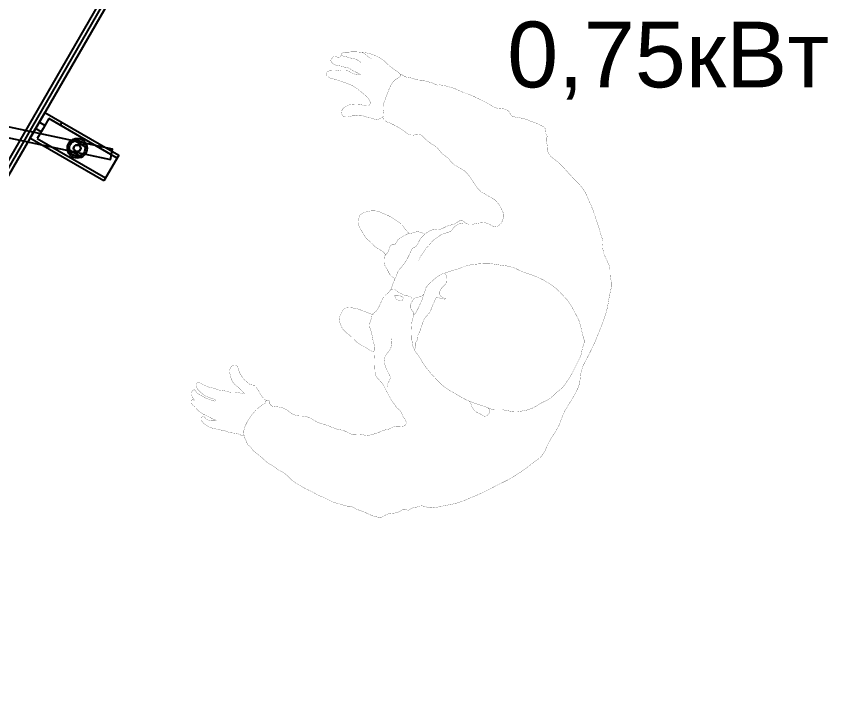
# Model space of a CAD drawing. Header units: millimetres. Extents: x -383313 to -161684, y -117025 to 99224.
# Drawn here: x -350454 to -349220, y -9267 to -8213 of the extents above; entities that cross this region are included whole.
import ezdxf

# ---------------------------------------------------------------- set-up
doc = ezdxf.new("R2010")
doc.units = ezdxf.units.MM
doc.header["$MEASUREMENT"] = 0
doc.linetypes.add('DASHED', pattern=[0.75, 0.5, -0.25])
doc.layers.get('Defpoints').update_dxf_attribs({"color": 31})
for name, color, linetype in [('001__КОНСТРУКТИВ__размеры внутр.', 7, 'Continuous'), ('PH-2649', 7, 'Continuous'), ('PV-17B0', 7, 'Continuous'), ('PV-2649', 7, 'Continuous')]:
    doc.layers.add(name, color=color, linetype=linetype)
doc.styles.add('PSTUDIO', font='arial.ttf')
doc.dimstyles.new('ISO-25', dxfattribs={"dimtxt": 2.5, "dimasz": 2.5, "dimexe": 1.25, "dimexo": 0.625, "dimtad": 1, "dimtxsty": 'Standard', "dimcen": 2.5, "dimadec": 0, "dimazin": 0, "dimtfac": 1, "dimtmove": 0, "dimatfit": 3, "dimfxl": 1, "dimarcsym": 0})
doc.dimstyles.new('PS_TICK', dxfattribs={"dimscale": 100, "dimtxt": 2.5, "dimasz": 1, "dimexe": 2, "dimexo": 2, "dimgap": 1, "dimtad": 1, "dimdec": 0, "dimzin": 0, "dimdsep": 46, "dimtxsty": 'PSTUDIO', "dimblk": 'ARCHTICK', "dimcen": 2, "dimdle": 1.5, "dimse1": 1, "dimse2": 1, "dimadec": 0, "dimazin": 0, "dimtfac": 1, "dimtdec": 0, "dimtix": 1, "dimtmove": 1, "dimatfit": 3, "dimldrblk": 'ARCHTICK', "dimfxl": 1, "dimtolj": 1, "dimtzin": 0, "dimarcsym": 0})

# ---------------------------------------------------------------- blocks, each defined once
blk = doc.blocks.new('_ArchTick')
at = {"color": 0, "linetype": 'ByBlock', "const_width": 0.15}
blk.add_lwpolyline([(-0.5, -0.5), (0.5, 0.5)], dxfattribs=at)
blk = doc.blocks.new('*D276')
at = {"layer": '001__КОНСТРУКТИВ__размеры внутр.', "color": 0, "lineweight": -2, "ltscale": 100, "transparency": 16777216}
blk.add_line((-349966.1, -1951.2), (-357994.8, -15739.4), dxfattribs=at)
at = {"layer": 'Defpoints', "color": 0, "ltscale": 100, "transparency": 16777216}
for p in [(-349288.4, -2519.4), (-357919.3, -15609.8), (-357166.1, -16048.4)]:
    blk.add_point(p, dxfattribs=at)
at = {"layer": '001__КОНСТРУКТИВ__размеры внутр.', "color": 0, "lineweight": -2, "ltscale": 100, "transparency": 16777216, "xscale": 100, "yscale": 100, "zscale": 100}
for p, rotation in [((-350041.6, -2080.8), 59.78831573303923), ((-357919.3, -15609.8), 239.7883157330392)]:
    blk.add_blockref('_ArchTick', p, dxfattribs=dict(at, rotation=rotation))
at = {"layer": '001__КОНСТРУКТИВ__размеры внутр.', "color": 0, "ltscale": 100, "transparency": 16777216, "insert": (-354177.2, -8730.8), "char_height": 250, "attachment_point": 5, "rotation": 59.7883, "style": 'PSTUDIO'}
blk.add_mtext('\\A1;15655', dxfattribs=at)
blk = doc.blocks.new('A$Ca3c79b65')
at = {"linetype": 'Continuous', "const_width": 0.3}
for points in [[(24.8, 12.9), (19.5, 11.2)], [(30.2, 14.5), (24.8, 12.9)], [(35.1, 15.3), (30.2, 14.5)], [(40.1, 15.5), (35.1, 15.3)], [(49.5, 15), (40.1, 15.5)], [(58.8, 13.8), (49.5, 15)], [(64.9, 12.8), (58.8, 13.8)], [(70.9, 11.9), (64.9, 12.8)], [(-121.8, 2.3), (-128.4, -0.3)], [(-114.6, 3.6), (-121.8, 2.3)], [(-108.7, 4.7), (-114.6, 3.6)], [(-102.8, 6), (-108.7, 4.7)], [(-97.4, 7.4), (-102.8, 6)], [(-91.9, 8.7), (-97.4, 7.4)], [(-84.8, 9.8), (-91.9, 8.7)], [(-77.7, 10.5), (-84.8, 9.8)], [(-65.4, 11.3), (-77.7, 10.5)], [(-53.1, 11.7), (-65.4, 11.3)], [(-33.7, 11.9), (-53.1, 11.7)], [(-14.1, 11), (-33.7, 11.9)], [(-15, -1.1), (-11, -0.1)], [(2.9, 9.6), (-14.1, 11)], [(-11, -0.1), (-5.6, 0.3)], [(-5.6, 0.3), (0, 0)], [(0, 0), (12, -0.8)], [(11.3, 9.7), (2.9, 9.6)], [(19.5, 11.2), (11.3, 9.7)], [(79.1, 10.8), (70.9, 11.9)], [(87.3, 10.4), (79.1, 10.8)], [(94.8, 10.9), (87.3, 10.4)], [(102.3, 11.2), (94.8, 10.9)], [(111.7, 10.3), (102.3, 11.2)], [(121, 8.7), (111.7, 10.3)], [(130.5, 7.3), (121, 8.7)], [(140.1, 6.7), (130.5, 7.3)], [(148.1, 6.6), (140.1, 6.7)], [(155.8, 5.3), (148.1, 6.6)], [(161.8, 2.6), (155.8, 5.3)], [(167.5, -0.9), (161.8, 2.6)], [(-145.1, -9.9), (-150.4, -13.5)], [(-140.1, -7.8), (-145.1, -9.9)], [(-135.3, -5.5), (-140.1, -7.8)], [(-131.8, -2.9), (-135.3, -5.5)], [(-128.4, -0.3), (-131.8, -2.9)], [(-43.1, -13.5), (-38.9, -10.3)], [(-38.9, -10.3), (-34.7, -6.9)], [(-34.7, -6.9), (-31.5, -4.5)], [(-31.5, -4.5), (-28, -2.8)], [(-28, -2.8), (-23.6, -2.2)], [(-23.6, -2.2), (-19, -2)], [(-19, -2), (-15, -1.1)], [(12, -0.8), (22, -1.4)], [(22, -1.4), (30.2, -2.5)], [(30.2, -2.5), (36.4, -3.7)], [(36.4, -3.7), (42.9, -5)], [(42.9, -5), (49.2, -6.9)], [(49.2, -6.9), (54, -9.4)], [(54, -9.4), (58.7, -12)], [(58.7, -12), (65.1, -14.7)], [(175.2, -5.3), (167.5, -0.9)], [(183, -9.6), (175.2, -5.3)], [(190.4, -14.2), (183, -9.6)], [(-158.5, -22.2), (-162.1, -26.1)], [(-155, -18.2), (-158.5, -22.2)], [(-150.4, -13.5), (-155, -18.2)], [(-58.5, -26.5), (-54.9, -22.5)], [(-54.9, -22.5), (-49.2, -17.8)], [(-49.2, -17.8), (-43.1, -13.5)], [(65.1, -14.7), (71.3, -17.8)], [(71.3, -17.8), (76.3, -21.7)], [(76.3, -21.7), (81.1, -26)], [(197.7, -19.1), (190.4, -14.2)], [(204.1, -23.7), (197.7, -19.1)], [(210.3, -28.4), (204.1, -23.7)], [(-176.4, -35.2), (-181.1, -37.3)], [(-171.6, -33.2), (-176.4, -35.2)], [(-166.6, -30.1), (-171.6, -33.2)], [(-162.1, -26.1), (-166.6, -30.1)], [(-70.7, -41.5), (-66.4, -36.1)], [(-66.4, -36.1), (-61.9, -30.7)], [(-61.9, -30.7), (-58.5, -26.5)], [(81.1, -26), (88.6, -31.5)], [(88.6, -31.5), (95.8, -37.2)], [(216.6, -33.8), (210.3, -28.4)], [(222.8, -39.3), (216.6, -33.8)], [(-193.3, -47.1), (-198.5, -51.3)], [(-188, -42.8), (-193.3, -47.1)], [(-184.7, -39.8), (-188, -42.8)], [(-181.1, -37.3), (-184.7, -39.8)], [(-77.4, -51.9), (-74.3, -46.6)], [(-74.3, -46.6), (-70.7, -41.5)], [(95.8, -37.2), (100.9, -43)], [(100.9, -43), (105.2, -49.6)], [(233, -47.6), (222.8, -39.3)], [(243, -56.1), (233, -47.6)], [(-208.2, -60), (-213.8, -64.9)], [(-203.4, -55.6), (-208.2, -60)], [(-198.5, -51.3), (-203.4, -55.6)], [(-84.1, -66.8), (-81.3, -60.5)], [(-81.3, -60.5), (-79.4, -56.2)], [(-79.4, -56.2), (-77.4, -51.9)], [(105.2, -49.6), (108.8, -55.7)], [(108.8, -55.7), (111.4, -62.2)], [(250.1, -62.7), (243, -56.1)], [(-219.4, -70), (-224, -74.7)], [(-213.8, -64.9), (-219.4, -70)], [(-88.6, -80.8), (-86.6, -73.1)], [(-86.6, -73.1), (-84.1, -66.8)], [(111.4, -62.2), (113.1, -69.9)], [(113.1, -69.9), (114.8, -77.7)], [(257.1, -69.5), (250.1, -62.7)], [(265.7, -77.9), (257.1, -69.5)], [(-233.5, -84.7), (-238.3, -90)], [(-228.5, -79.6), (-233.5, -84.7)], [(-224, -74.7), (-228.5, -79.6)], [(-90, -88.6), (-88.6, -80.8)], [(114.8, -77.7), (117.8, -84.5)], [(117.8, -84.5), (120.4, -91.3)], [(273.6, -86.8), (265.7, -77.9)], [(-242.1, -95.4), (-245.4, -101.3)], [(-238.3, -90), (-242.1, -95.4)], [(-91.7, -107.8), (-91.3, -98.2)], [(-91.3, -98.2), (-90, -88.6)], [(120.4, -91.3), (120.8, -99.1)], [(120.8, -99.1), (121.9, -96.3)], [(121.9, -96.3), (123.8, -94.2)], [(123.8, -94.2), (127, -93.7)], [(127, -93.7), (130.6, -94.8)], [(130.6, -94.8), (132.6, -95.8)], [(132.6, -95.8), (134.1, -97.2)], [(134.1, -97.2), (134.6, -98.9)], [(279.8, -95.7), (273.6, -86.8)], [(285.8, -104.7), (279.8, -95.7)], [(-249.2, -110.4), (-252.4, -117.8)], [(-247.4, -105.8), (-249.2, -110.4)], [(-245.4, -101.3), (-247.4, -105.8)], [(-91.5, -114.9), (-91.7, -107.8)], [(120.8, -99.1), (121.1, -107)], [(121.1, -107), (122, -119)], [(134.6, -101), (133.9, -105.5)], [(133.9, -105.5), (133.9, -108.8)], [(133.9, -108.8), (133.8, -111.8)], [(134.6, -98.9), (134.6, -101)], [(291.7, -112.8), (285.8, -104.7)], [(-252.4, -117.8), (-255.7, -125.1)], [(-90.9, -122), (-91.5, -114.9)], [(-90.4, -127.6), (-90.9, -122)], [(122, -119), (122.7, -130.8)], [(128.2, -122.9), (125.7, -124.6)], [(129.8, -120.8), (128.2, -122.9)], [(131.2, -118.4), (129.8, -120.8)], [(132.8, -115.1), (131.2, -118.4)], [(133.8, -111.8), (132.8, -115.1)], [(294, -117), (291.7, -112.8)], [(295.6, -121.7), (294, -117)], [(296.6, -129.4), (295.6, -121.7)], [(-259.1, -132.2), (-261.5, -137.6)], [(-257.4, -128.6), (-259.1, -132.2)], [(-255.7, -125.1), (-257.4, -128.6)], [(-90.7, -139.9), (-90.3, -133.1)], [(-90.3, -133.1), (-90.4, -127.6)], [(122.7, -130.8), (121.9, -140.6)], [(123.2, -127.6), (122.9, -128.7)], [(125.7, -124.6), (123.2, -127.6)], [(297.3, -133), (296.6, -129.4)], [(298.9, -136.1), (297.3, -133)], [(-265.1, -147.2), (-266.2, -151.4)], [(-263.7, -143.1), (-265.1, -147.2)], [(-261.5, -137.6), (-263.7, -143.1)], [(-90.9, -146.7), (-90.7, -139.9)], [(-89.2, -156.6), (-90.9, -146.7)], [(121.9, -140.6), (120.5, -150.5)], [(300.9, -138.1), (298.9, -136.1)], [(302.9, -140.1), (300.9, -138.1)], [(304.5, -142.9), (302.9, -140.1)], [(306.4, -145.6), (304.5, -142.9)], [(309.2, -147.4), (306.4, -145.6)], [(311.5, -149.4), (309.2, -147.4)], [(-268.5, -159.7), (-270, -163)], [(-267.3, -155.6), (-268.5, -159.7)], [(-266.2, -151.4), (-267.3, -155.6)], [(-86.4, -166.5), (-89.2, -156.6)], [(120.5, -150.5), (119.4, -160.9)], [(312, -152.4), (311.5, -149.4)], [(312.2, -155.6), (312, -152.4)], [(313.2, -157.2), (312.2, -155.6)], [(314.8, -158.4), (313.2, -157.2)], [(318.5, -160.7), (314.8, -158.4)], [(-282.5, -172.1), (-286, -174.4)], [(-278.9, -170.1), (-282.5, -172.1)], [(-275.3, -168.3), (-278.9, -170.1)], [(-272.1, -165.8), (-275.3, -168.3)], [(-270, -163), (-272.1, -165.8)], [(-84.4, -174.9), (-86.4, -166.5)], [(117.6, -171.2), (115.5, -178.1)], [(119.4, -160.9), (117.6, -171.2)], [(322.3, -164.7), (318.5, -160.7)], [(325, -169.5), (322.3, -164.7)], [(327.2, -173.5), (325, -169.5)], [(-304.7, -185), (-305.7, -187.3)], [(-302.9, -183.3), (-304.7, -185)], [(-300.3, -182.3), (-302.9, -183.3)], [(-297.9, -181), (-300.3, -182.3)], [(-296.2, -178.8), (-297.9, -181)], [(-294.5, -177), (-296.2, -178.8)], [(-292.6, -176.9), (-294.5, -177)], [(-290.5, -177.1), (-292.6, -176.9)], [(-288.1, -176.1), (-290.5, -177.1)], [(-286, -174.4), (-288.1, -176.1)], [(-82.1, -183.1), (-84.4, -174.9)], [(-78.8, -190.6), (-82.1, -183.1)], [(112.8, -184.9), (109, -193.6)], [(115.5, -178.1), (112.8, -184.9)], [(329.9, -177), (327.2, -173.5)], [(333.6, -179.8), (329.9, -177)], [(337, -182.8), (333.6, -179.8)], [(338.8, -186.2), (337, -182.8)], [(-306.5, -195.5), (-306.6, -198.4)], [(-305.7, -187.3), (-306.4, -191.4)], [(-306.4, -191.4), (-306.5, -195.5)], [(-167, -199.3), (-161.9, -193.8)], [(-161.9, -193.8), (-159, -191.7)], [(-159, -191.7), (-155.4, -190.3)], [(-155.4, -190.3), (-149.9, -189.6)], [(-149.9, -189.6), (-144.5, -190.3)], [(-144.5, -190.3), (-140, -192.5)], [(-140, -192.5), (-138.3, -194.1)], [(-138.3, -194.1), (-137.1, -196.1)], [(-137.1, -196.1), (-136.6, -198.8)], [(-75, -197.9), (-78.8, -190.6)], [(109, -193.6), (105, -202.1)], [(339.7, -190.1), (338.8, -186.2)], [(340.5, -195.8), (339.7, -190.1)], [(340.6, -201.4), (340.5, -195.8)], [(-306.6, -198.4), (-306.7, -201.3)], [(-306.7, -201.3), (-306.4, -205.1)], [(-306.4, -205.1), (-306.1, -209)], [(-306.1, -209), (-306, -213.9)], [(-174.1, -211.1), (-171.1, -205)], [(-171.1, -205), (-167, -199.3)], [(-136.7, -201.7), (-137.3, -207.8)], [(-137.3, -207.8), (-137, -211.2)], [(-136.6, -198.8), (-136.7, -201.7)], [(-71.1, -205), (-75, -197.9)], [(-66.7, -211.7), (-71.1, -205)], [(101.5, -208.7), (97.5, -215)], [(105, -202.1), (101.5, -208.7)], [(184.7, -210.3), (186.5, -207.4)], [(186.5, -207.4), (187.6, -206.3)], [(187.6, -206.3), (188.7, -205.3)], [(188.7, -205.3), (190, -204.3)], [(190, -204.3), (191.4, -203.8)], [(191.4, -203.8), (194.1, -204.2)], [(194.1, -204.2), (196.3, -205.9)], [(196.3, -205.9), (198.3, -209.3)], [(198.3, -209.3), (199.4, -213)], [(340.3, -207.1), (340.6, -201.4)], [(340.2, -212.7), (340.3, -207.1)], [(-306, -213.9), (-305.7, -218.8)], [(-305.7, -218.8), (-305, -223.2)], [(-176.1, -223.5), (-175.5, -217.2)], [(-175.5, -217.2), (-174.1, -211.1)], [(-137, -211.2), (-136.2, -214.5)], [(-136.2, -214.5), (-133, -220.7)], [(-133, -220.7), (-126.8, -230.1)], [(-61.6, -217.5), (-66.7, -211.7)], [(-56.2, -223.1), (-61.6, -217.5)], [(97.5, -215), (92.3, -222.4)], [(175.8, -223.2), (176.7, -220.6)], [(176.7, -220.6), (177.9, -218.3)], [(177.9, -218.3), (180.3, -215.8)], [(180.3, -215.8), (182.9, -213.3)], [(182.9, -213.3), (184.7, -210.3)], [(199.4, -213), (201.1, -216.6)], [(201.1, -216.6), (203.4, -219.7)], [(203.4, -219.7), (206.5, -222.3)], [(206.5, -222.3), (209.5, -225)], [(340.7, -218.3), (340.2, -212.7)], [(340.7, -224), (340.7, -218.3)], [(-305, -223.2), (-304.1, -227.5)], [(-304.1, -227.5), (-303.4, -230.4)], [(-303.4, -230.4), (-302.7, -233.4)], [(-302.7, -233.4), (-302.1, -236.6)], [(-177.7, -236.2), (-176.1, -223.5)], [(-126.8, -230.1), (-124.8, -235)], [(-49.6, -231), (-56.2, -223.1)], [(-42.9, -238.9), (-49.6, -231)], [(-39.8, -235.7), (-36.1, -233.1)], [(-36.1, -233.1), (-33.8, -232)], [(-33.8, -232), (-31.4, -231.3)], [(-31.4, -231.3), (-26.6, -231.9)], [(-26.6, -231.9), (-21.8, -233.8)], [(-21.8, -233.8), (-18.5, -235.1)], [(-12.6, -235.3), (-10.3, -234.4)], [(-10.3, -234.4), (-8.5, -232.9)], [(-8.5, -232.9), (-7.2, -230.5)], [(-7.2, -230.5), (-6.8, -224.8)], [(-7, -222.4), (-5.6, -224.3)], [(-6.8, -224.8), (-7, -222.4)], [(-5.6, -224.3), (-4.3, -230.8)], [(-4.3, -230.8), (-4.4, -234.3)], [(-4.4, -234.3), (-3.7, -236.6)], [(85.3, -233.5), (83.1, -236.8)], [(87.3, -229.9), (85.3, -233.5)], [(92.3, -222.4), (87.3, -229.9)], [(167.9, -237.5), (169.8, -234.5)], [(169.8, -234.5), (170.5, -233.3)], [(170.5, -233.3), (171.2, -232.1)], [(171.2, -232.1), (172.5, -230.3)], [(172.5, -230.3), (173.7, -228.5)], [(173.7, -228.5), (174.9, -225.9)], [(174.9, -225.9), (175.8, -223.2)], [(209.5, -225), (212, -228.5)], [(212, -228.5), (214.6, -232)], [(214.6, -232), (217.7, -234.9)], [(340.1, -228.5), (340.7, -224)], [(340.3, -232.9), (340.1, -228.5)], [(341.1, -234.9), (340.3, -232.9)], [(-306.2, -244.7), (-307.6, -248.3)], [(-304.1, -242.2), (-306.2, -244.7)], [(-302.4, -239.6), (-304.1, -242.2)], [(-302.1, -236.6), (-302.4, -239.6)], [(-184.6, -250.4), (-180.5, -243.5)], [(-180.5, -243.5), (-177.7, -236.2)], [(-125.8, -243.6), (-126.2, -246.6)], [(-126.2, -246.6), (-125, -249)], [(-124.8, -240.2), (-125.8, -243.6)], [(-124.8, -235), (-124.8, -240.2)], [(-123.1, -243.5), (-121.8, -245.9)], [(-121.8, -245.9), (-120.1, -248.1)], [(-42.9, -238.9), (-39.8, -235.7)], [(-38.5, -243.3), (-42.9, -238.9)], [(-33.7, -247.1), (-38.5, -243.3)], [(-18.5, -235.1), (-15.1, -235.6)], [(-15.1, -235.6), (-12.6, -235.3)], [(-3.7, -236.6), (-1.3, -237.2)], [(-1.3, -237.2), (2, -237.1)], [(2, -237.1), (5.6, -237)], [(5.6, -237), (8.9, -237.1)], [(8.9, -237.1), (14.9, -236.8)], [(14.9, -236.8), (20.9, -237)], [(20.9, -237), (22.9, -237.4)], [(22.9, -237.4), (24.9, -237.9)], [(24.9, -237.9), (30.5, -240)], [(30.5, -240), (36.1, -241.2)], [(36.1, -241.2), (40.1, -240.8)], [(40.1, -240.8), (44.2, -240.2)], [(44.2, -240.2), (46.8, -240.1)], [(46.8, -240.1), (49.4, -240.1)], [(49.4, -240.1), (52, -239.6)], [(52, -239.6), (54.6, -239.4)], [(54.6, -239.4), (58, -239.8)], [(58, -239.8), (61.4, -240)], [(61.4, -240), (64.6, -239)], [(64.6, -239), (67.9, -238.2)], [(70.8, -245.7), (65, -248.4)], [(67.9, -238.2), (70.2, -238.5)], [(70.2, -238.5), (72.5, -238.6)], [(77.5, -241.9), (70.8, -245.7)], [(72.5, -238.6), (74.9, -237.5)], [(74.9, -237.5), (77.3, -236.2)], [(77.3, -236.2), (80.2, -236)], [(83.1, -236.8), (77.5, -241.9)], [(80.2, -236), (83.1, -236.8)], [(160.2, -247.5), (161.4, -246.1)], [(161.4, -246.1), (162.6, -244.8)], [(162.6, -244.8), (164.3, -242.6)], [(164.3, -242.6), (165.9, -240.4)], [(165.9, -240.4), (167.9, -237.5)], [(217.7, -234.9), (220.9, -237.7)], [(220.9, -237.7), (223.7, -241)], [(223.7, -241), (226.3, -244.4)], [(226.3, -244.4), (228.5, -247)], [(228.5, -247), (230.4, -249.6)], [(342, -237), (341.1, -234.9)], [(343, -242.1), (342, -237)], [(343.3, -247.5), (343, -242.1)], [(-307.6, -248.3), (-307.8, -252.2)], [(-307.8, -252.2), (-306.1, -258.4)], [(-306.1, -258.4), (-304.2, -264.4)], [(-192.1, -261.4), (-188.4, -255.8)], [(-188.4, -255.8), (-184.6, -250.4)], [(-125, -249), (-122.6, -251)], [(-122.6, -251), (-116.9, -254.9)], [(-120.1, -248.1), (-118.3, -249.8)], [(-118.3, -249.8), (-116.2, -251.3)], [(-116.9, -254.9), (-114.9, -257.2)], [(-116.2, -251.3), (-113.4, -253.1)], [(-114.9, -257.2), (-113.1, -259.7)], [(-113.4, -253.1), (-110.2, -254.3)], [(-110.2, -254.3), (-107, -255)], [(-107, -255), (-104, -256.1)], [(-104, -256.1), (-101.9, -258.1)], [(-101.9, -258.1), (-100.1, -260.5)], [(-27.6, -250.4), (-33.7, -247.1)], [(-21.1, -253.4), (-27.6, -250.4)], [(-15.9, -255.8), (-21.1, -253.4)], [(-10.4, -257), (-15.9, -255.8)], [(-4.8, -256.3), (-10.4, -257)], [(-2, -256), (-4.8, -256.3)], [(0.6, -256.4), (-2, -256)], [(0.6, -256.4), (4.1, -255.7)], [(3.3, -257.7), (0.6, -256.4)], [(5.6, -259.9), (3.3, -257.7)], [(4.1, -255.7), (7.5, -255.4)], [(7.5, -255.4), (10.7, -255.4)], [(10.7, -255.4), (13.8, -255.4)], [(13.8, -255.4), (18, -255.5)], [(18, -255.5), (22.2, -255.6)], [(22.2, -255.6), (25.1, -255.8)], [(25.1, -255.8), (27.9, -256.1)], [(27.9, -256.1), (31.5, -256.6)], [(32.4, -258.6), (30.4, -261.3)], [(31.5, -256.6), (34.9, -257.8)], [(34.9, -257.8), (32.4, -258.6)], [(37.7, -257.5), (34.9, -257.8)], [(43.5, -256.8), (37.7, -257.5)], [(48.9, -255.4), (43.5, -256.8)], [(54.1, -253.3), (48.9, -255.4)], [(59.3, -251), (54.1, -253.3)], [(65, -248.4), (59.3, -251)], [(129.3, -261.1), (131.2, -258.9)], [(131.2, -258.9), (133.8, -255.5)], [(133.8, -255.5), (137, -253.1)], [(137, -253.1), (140.4, -252.8)], [(140.4, -252.8), (144.1, -253.3)], [(144.1, -253.3), (147.8, -253.5)], [(147.8, -253.5), (151, -252.5)], [(149.1, -262), (151.3, -258.5)], [(151.3, -258.5), (153.8, -255.3)], [(153.8, -255.3), (156.5, -252.2)], [(156.5, -252.2), (158.3, -249.9)], [(158.3, -249.9), (160.2, -247.5)], [(230.4, -249.6), (231.6, -252.6)], [(231.6, -252.6), (232.4, -255.8)], [(232.4, -255.8), (233.4, -260.3)], [(344.2, -253.2), (343.3, -247.5)], [(345, -258.9), (344.2, -253.2)], [(344.3, -268.3), (345, -258.9)], [(-304, -268.4), (-304.3, -272.4)], [(-304.2, -264.4), (-304, -268.4)], [(-197.1, -272.6), (-195, -266.8)], [(-195, -266.8), (-192.1, -261.4)], [(-113.1, -259.7), (-110.3, -263)], [(-110.3, -263), (-107.1, -266)], [(-107.1, -266), (-103.3, -269.2)], [(-103.3, -269.2), (-100, -272.9)], [(-100.1, -260.5), (-98.1, -262.8)], [(-98.1, -262.8), (-96.1, -265)], [(-96.1, -265), (-94.7, -266.4)], [(-94.7, -266.4), (-93.2, -267.7)], [(-93.2, -267.7), (-90.1, -269.6)], [(-90.1, -269.6), (-87, -271.4)], [(-87, -271.4), (-84.7, -273)], [(8, -263.6), (5.6, -259.9)], [(10.7, -266.7), (8, -263.6)], [(13.8, -267.9), (10.7, -266.7)], [(12.7, -270), (11.5, -273.4)], [(17.4, -268.3), (13.8, -267.9)], [(20.3, -268.5), (17.4, -268.3)], [(23.2, -268.3), (20.3, -268.5)], [(26.3, -267), (23.2, -268.3)], [(28.7, -264.6), (26.3, -267)], [(30.4, -261.3), (28.7, -264.6)], [(85, -272.8), (88.7, -271.3)], [(88.7, -271.3), (92.7, -270.5)], [(92.7, -270.5), (96.7, -270.5)], [(96.7, -270.5), (98.8, -270.8)], [(98.8, -270.8), (101, -271.3)], [(101, -271.3), (103, -271.9)], [(115.7, -272.4), (118.3, -271.1)], [(118.3, -271.1), (120.8, -269.4)], [(120.8, -269.4), (124.2, -266.4)], [(124.2, -266.4), (127.4, -263.2)], [(127.4, -263.2), (129.3, -261.1)], [(142.3, -274.9), (145.1, -270.6)], [(145.1, -270.6), (147.3, -265.7)], [(147.3, -265.7), (149.1, -262)], [(233.4, -260.3), (234.8, -264.5)], [(234.8, -264.5), (236.1, -267.1)], [(236.1, -267.1), (237.5, -269.6)], [(237.5, -269.6), (238.5, -272.7)], [(343.7, -277.8), (344.3, -268.3)], [(-305.8, -282), (-306.3, -290.2)], [(-305.1, -277.2), (-305.8, -282)], [(-304.3, -272.4), (-305.1, -277.2)], [(-198.7, -284.2), (-198.1, -278.3)], [(-198.1, -278.3), (-197.1, -272.6)], [(-100, -272.9), (-98.6, -275.7)], [(-98.6, -275.7), (-98.2, -278.7)], [(-98.2, -278.7), (-95.8, -282.2)], [(-95.8, -282.2), (-92.9, -285.3)], [(-84.7, -273), (-82.4, -274.4)], [(-82.4, -274.4), (-79.2, -275.7)], [(-79.2, -275.7), (-75.8, -276.7)], [(-75.8, -276.7), (-72.7, -277.8)], [(-72.7, -277.8), (-69.7, -278.9)], [(-69.7, -278.9), (-67.5, -279.7)], [(-67.5, -279.7), (-65.2, -280.3)], [(-65.2, -280.3), (-62.1, -280.8)], [(-62.1, -280.8), (-59, -281.3)], [(-59, -281.3), (-55.2, -282.3)], [(-55.2, -282.3), (-51.4, -283.2)], [(-51.4, -283.2), (-47.6, -283.4)], [(-47.6, -283.4), (-43.9, -283.1)], [(11.5, -273.4), (11.5, -276.9)], [(11.5, -276.9), (12.2, -279)], [(12.2, -279), (12.9, -281.1)], [(12.8, -283.6), (12.4, -286.3)], [(12.9, -281.1), (12.8, -283.6)], [(16.3, -284.1), (16.1, -285.6)], [(16.6, -282.8), (16.3, -284.1)], [(21.6, -282.3), (16.6, -282.8)], [(22.2, -283.6), (21.6, -282.3)], [(22.6, -285), (22.2, -283.6)], [(81.5, -275), (85, -272.8)], [(103, -271.9), (105, -272.4)], [(105, -272.4), (107.6, -273)], [(107.6, -273), (110.3, -273.3)], [(110.3, -273.3), (113, -273.1)], [(113, -273.1), (115.7, -272.4)], [(123.3, -285), (128.1, -282.8)], [(128.1, -282.8), (133, -280.4)], [(133, -280.4), (138, -278.1)], [(138, -278.1), (142.3, -274.9)], [(238.6, -281.4), (238.3, -286.8)], [(238.5, -272.7), (238.9, -276)], [(238.9, -276), (238.6, -281.4)], [(343.9, -280.4), (343.7, -277.8)], [(343.8, -287.4), (344.1, -283)], [(344.1, -283), (343.9, -280.4)], [(-306.3, -290.2), (-306.6, -298.4)], [(-203.7, -299.9), (-201.7, -296.4)], [(-201.7, -296.4), (-199.7, -290.5)], [(-199.7, -290.5), (-198.7, -284.2)], [(-92.9, -285.3), (-87.7, -289)], [(-87.7, -289), (-81.9, -291.8)], [(-85, -291.2), (-85.2, -294.7)], [(-85.2, -294.7), (-84.9, -298.1)], [(-81.9, -291.8), (-77.9, -293.3)], [(-77.9, -293.3), (-73.7, -294.2)], [(-73.7, -294.2), (-67.1, -294.5)], [(-67.1, -294.5), (-63.9, -295)], [(-63.9, -295), (-61.2, -296.4)], [(-61.2, -296.4), (-59.4, -298.1)], [(11.1, -296.4), (10.7, -299.5)], [(12.1, -293.2), (11.1, -296.4)], [(12.4, -289.7), (12.1, -293.2)], [(12.4, -286.3), (12.4, -289.7)], [(16.1, -285.6), (16, -287.2)], [(16, -287.2), (16.1, -288.8)], [(16.1, -288.8), (16.3, -290.5)], [(16.3, -290.5), (16.6, -292.1)], [(16.6, -292.1), (17.1, -293.5)], [(17.1, -293.5), (17.6, -294.8)], [(17.6, -294.8), (18.6, -296.2)], [(18.6, -296.2), (23, -293)], [(23, -286.6), (22.6, -285)], [(23.2, -288.2), (23, -286.6)], [(23, -293), (23.2, -291.5)], [(23.3, -289.9), (23.2, -288.2)], [(23.2, -291.5), (23.3, -289.9)], [(98.3, -297.1), (100.7, -294.9)], [(100.7, -294.9), (103.3, -293)], [(103.3, -293), (105.6, -292)], [(105.6, -292), (108.1, -291.3)], [(108.1, -291.3), (112, -289.8)], [(110.5, -294.8), (109.5, -290.8)], [(110.2, -298.2), (110.5, -294.8)], [(112, -289.8), (115.9, -288.2)], [(115.9, -288.2), (119.6, -286.6)], [(119.6, -286.6), (123.3, -285)], [(238.3, -286.8), (239.2, -292.3)], [(239.2, -292.3), (240.4, -297.8)], [(342.7, -298.4), (343.1, -291.8)], [(343.1, -291.8), (343.8, -287.4)], [(-307, -303.3), (-307.1, -308.2)], [(-307.1, -308.2), (-306.8, -314.6)], [(-306.6, -298.4), (-307, -303.3)], [(-207.8, -313.8), (-206.7, -308.7)], [(-206.7, -308.7), (-205.5, -303.5)], [(-205.5, -303.5), (-203.7, -299.9)], [(-84.9, -298.1), (-84.5, -300.6)], [(-84.5, -300.6), (-83.7, -302.9)], [(-83.7, -302.9), (-81.6, -305.8)], [(-81.6, -305.8), (-79.2, -308.5)], [(-79.2, -308.5), (-76.6, -312.7)], [(-59.4, -298.1), (-57.6, -299.5)], [(-57.6, -299.5), (-55.2, -300)], [(-55.2, -300), (-52.6, -299.9)], [(-52.6, -299.9), (-49.2, -299.9)], [(-49.2, -299.9), (-45.9, -300)], [(-45.9, -300), (-42.1, -300.2)], [(-42.1, -300.2), (-38.2, -300.6)], [(-38.2, -300.6), (-31.6, -301.7)], [(-31.6, -301.7), (-25.2, -303.5)], [(-25.2, -303.5), (-21.9, -304.7)], [(-21.9, -304.7), (-18.7, -305.7)], [(-18.7, -305.7), (-14, -305.8)], [(-14, -305.8), (-9.2, -305.4)], [(-9.2, -305.4), (-3.7, -305.6)], [(-5.7, -310.7), (-5.2, -308.2)], [(-5.2, -308.2), (-4.9, -305.8)], [(-3.7, -305.6), (1.8, -305.8)], [(1.8, -305.8), (7.8, -305.2)], [(7.8, -305.2), (13.3, -305.1)], [(10.7, -299.5), (11.4, -301.3)], [(11.4, -301.3), (12.9, -304.1)], [(12.9, -304.1), (13.3, -305.1)], [(13.3, -305.1), (18.4, -306.6)], [(18.4, -306.6), (23.2, -308.8)], [(23.2, -308.8), (26.7, -310.2)], [(78.3, -312.1), (84.5, -306.7)], [(84.5, -306.7), (91.2, -302)], [(91.2, -302), (94.8, -299.7)], [(94.8, -299.7), (98.3, -297.1)], [(108.6, -309.6), (108.9, -305)], [(108.9, -305), (110.2, -298.2)], [(240.4, -297.8), (240.8, -306.5)], [(240.8, -306.5), (240.9, -315.2)], [(342, -310.1), (342.5, -305.1)], [(342.5, -305.1), (342.7, -298.4)], [(-306.8, -314.6), (-306.3, -321)], [(-306.3, -321), (-306.5, -327.4)], [(-212.6, -322.8), (-210.1, -318.3)], [(-210.1, -318.3), (-207.8, -313.8)], [(-78.6, -317.3), (-80.7, -321.9)], [(-76.6, -312.7), (-78.6, -317.3)], [(-76.6, -312.7), (-74.6, -315.2)], [(-74.6, -315.2), (-71, -318.1)], [(-71, -318.1), (-67.1, -320.8)], [(-67.1, -320.8), (-64.2, -323.2)], [(-12.5, -321.3), (-10.1, -318.5)], [(-10.1, -318.5), (-7.8, -315.8)], [(-7.8, -315.8), (-6.5, -313.3)], [(-6.5, -313.3), (-5.7, -310.7)], [(26.7, -310.2), (30.2, -311.1)], [(30.2, -311.1), (41.4, -311.4)], [(41.4, -311.4), (47, -311.6)], [(47, -311.6), (52.3, -313)], [(52.3, -313), (55.5, -314.7)], [(55.5, -314.7), (58.7, -316.6)], [(58.7, -316.6), (58.6, -314.4)], [(58.7, -316.6), (61.5, -315.7)], [(58.7, -316.6), (59, -322.5)], [(59, -320.6), (58.7, -316.6)], [(61.5, -315.7), (64.3, -315.2)], [(64.3, -315.2), (68, -315)], [(68, -315), (71.6, -314.7)], [(71.6, -314.7), (75, -313.7)], [(75, -313.7), (78.3, -312.1)], [(104.5, -327.4), (106.8, -320.8)], [(106.8, -320.8), (108.3, -314)], [(108.3, -314), (108.6, -309.6)], [(240.9, -315.2), (241.8, -321.8)], [(340.4, -322.8), (341.3, -315.1)], [(341.3, -315.1), (342, -310.1)], [(-306.5, -327.4), (-306.6, -333.9)], [(-215.4, -335.1), (-214.4, -328.8)], [(-214.4, -328.8), (-212.6, -322.8)], [(-85.8, -331.6), (-86.4, -334)], [(-85, -329.3), (-85.8, -331.6)], [(-84.1, -327.1), (-85, -329.3)], [(-82.9, -325.1), (-84.1, -327.1)], [(-81.8, -323.5), (-82.9, -325.1)], [(-80.7, -321.9), (-81.8, -323.5)], [(-64.2, -323.2), (-60.9, -324.9)], [(-60.9, -324.9), (-55.8, -325.4)], [(-55.8, -325.4), (-53.6, -325.8)], [(-53.6, -325.8), (-51.9, -327)], [(-51.9, -327), (-51.1, -328.8)], [(-51.1, -328.8), (-50.2, -330.5)], [(-50.2, -330.5), (-48.1, -331.7)], [(-48.1, -331.7), (-45.4, -331.9)], [(-45.4, -331.9), (-41.6, -331.4)], [(-41.6, -331.4), (-38.1, -331.2)], [(-38.1, -331.2), (-34.6, -332.4)], [(-34.6, -332.4), (-31, -333.5)], [(-34.3, -335.4), (-32.3, -333)], [(-31, -333.5), (-26.8, -332.8)], [(-26.8, -332.8), (-22.6, -330.9)], [(-22.6, -330.9), (-20, -329.6)], [(-20, -329.6), (-17.7, -328.1)], [(-17.7, -328.1), (-15, -324.8)], [(-15, -324.8), (-12.5, -321.3)], [(59, -322.5), (59.3, -329.2)], [(59.3, -329.2), (59.4, -333.3)], [(59.4, -333.3), (59.4, -336.3)], [(101, -337), (102.6, -332.2)], [(102.6, -332.2), (104.5, -327.4)], [(242.3, -328.4), (241.6, -334.3)], [(241.8, -321.8), (242.3, -328.4)], [(336.8, -334.9), (337.9, -332.5)], [(337.9, -332.5), (338.8, -330.2)], [(338.8, -330.2), (340.4, -322.8)], [(-306.6, -333.9), (-306.2, -339.4)], [(-306.2, -339.4), (-305.5, -345)], [(-305.5, -345), (-304.8, -351.6)], [(-218.7, -346.8), (-216.7, -340.9)], [(-216.7, -340.9), (-215.4, -335.1)], [(-88.4, -345.1), (-88.9, -349)], [(-87.7, -341.1), (-88.4, -345.1)], [(-87.1, -337.6), (-87.7, -341.1)], [(-86.4, -334), (-87.1, -337.6)], [(-37.4, -351.1), (-36.6, -344.5)], [(-36.6, -344.5), (-35.5, -338.2)], [(-35.5, -338.2), (-34.3, -335.4)], [(59.4, -336.3), (59.8, -341.3)], [(59.8, -341.3), (60.5, -344.3)], [(60.5, -344.3), (61.3, -347.7)], [(96.8, -348.7), (99.3, -343.1)], [(99.3, -343.1), (101, -337)], [(241.6, -334.3), (240.7, -340.3)], [(240.7, -340.3), (240.9, -346.8)], [(333.1, -346.5), (334.6, -340.6)], [(334.6, -340.6), (336.8, -334.9)], [(-304.8, -351.6), (-303, -358)], [(-303, -358), (-301.5, -360.8)], [(-221.6, -355.3), (-221, -352.5)], [(-221.4, -357.9), (-221.6, -355.3)], [(-219.5, -361.4), (-221.4, -357.9)], [(-221, -352.5), (-218.7, -346.8)], [(-89.2, -352.5), (-89.3, -356)], [(-89.3, -356), (-89.2, -359.2)], [(-88.9, -349), (-89.2, -352.5)], [(-40.1, -358.4), (-39.4, -357.2)], [(-39.4, -357.2), (-37.4, -351.1)], [(61.3, -347.7), (63, -353.1)], [(63, -353.1), (65.7, -357.5)], [(65.7, -357.5), (68.1, -359.1)], [(85.4, -359.2), (89.3, -356.8)], [(89.3, -356.8), (92.7, -353.6)], [(92.7, -353.6), (94.9, -351.2)], [(94.9, -351.2), (96.8, -348.7)], [(240.9, -346.8), (242.4, -353.2)], [(242.4, -353.2), (244.2, -357.9)], [(244.2, -357.9), (245.6, -362.6)], [(330.8, -361.5), (331.7, -357.7)], [(331.7, -357.7), (332.4, -353.7)], [(332.4, -353.7), (332.7, -350.1)], [(332.7, -350.1), (333.1, -346.5)], [(-301.5, -360.8), (-300.7, -363.6)], [(-300.9, -365.4), (-301.3, -367.3)], [(-301.3, -367.3), (-301.1, -371.6)], [(-300.7, -363.6), (-300.9, -365.4)], [(-217.1, -364.8), (-219.5, -361.4)], [(-215.5, -369.2), (-217.1, -364.8)], [(-215.3, -373.8), (-215.5, -369.2)], [(-89.1, -362.4), (-89.2, -365.6)], [(-89.2, -365.6), (-89.2, -368.9)], [(-89.2, -359.2), (-89.1, -362.4)], [(-89.2, -368.9), (-88.7, -371.5)], [(-45.3, -371.5), (-43.9, -368.9)], [(-43.9, -368.9), (-42.9, -366.2)], [(-42.9, -366.2), (-42, -362.8)], [(-42, -362.8), (-40.8, -359.6)], [(-40.8, -359.6), (-40.1, -358.4)], [(68.1, -359.1), (71, -360.1)], [(71, -360.1), (77.5, -360.6)], [(77.5, -360.6), (81.6, -360.3)], [(81.6, -360.3), (85.4, -359.2)], [(245.7, -366.8), (245.1, -371)], [(245.6, -362.6), (245.7, -366.8)], [(329.1, -371.5), (329.9, -366.5)], [(329.9, -366.5), (330.8, -361.5)], [(-301.1, -371.6), (-300.3, -376)], [(-300.3, -376), (-299.8, -380.5)], [(-299.8, -380.5), (-299.2, -384.9)], [(-218.5, -388.5), (-216.7, -379.1)], [(-216.7, -379.1), (-215.9, -376.5)], [(-215.9, -376.5), (-215.3, -373.8)], [(-88.7, -371.5), (-87.9, -374.1)], [(-87.9, -374.1), (-86.7, -377.3)], [(-86.7, -377.3), (-85.1, -380.4)], [(-85.1, -380.4), (-83.4, -383.1)], [(-54.9, -385), (-53.1, -382.5)], [(-53.1, -382.5), (-51.4, -380)], [(-51.4, -380), (-48.2, -375.8)], [(-48.2, -375.8), (-45.3, -371.5)], [(243.2, -379.8), (242.8, -384.1)], [(245.1, -371), (243.2, -379.8)], [(325.5, -384), (326.8, -380.4)], [(326.8, -380.4), (328, -376.9)], [(328, -376.9), (328.6, -374.2)], [(328.6, -374.2), (329.1, -371.5)], [(-299.2, -384.9), (-297.8, -388.9)], [(-297.8, -388.9), (-296.5, -392.8)], [(-296.5, -392.8), (-296.1, -396.4)], [(-219.5, -398), (-218.5, -388.5)], [(-83.4, -383.1), (-81.4, -385.6)], [(-81.4, -385.6), (-79.2, -388)], [(-79.2, -388), (-76.8, -390.4)], [(-76.8, -390.4), (-75, -391.7)], [(-75, -391.7), (-73.1, -392.6)], [(-73.1, -392.6), (-70.2, -392.6)], [(-70.2, -392.6), (-67.2, -392.2)], [(-67.2, -392.2), (-65.3, -392)], [(-65.3, -392), (-63.5, -391.8)], [(-63.5, -391.8), (-61.4, -390.8)], [(-61.4, -390.8), (-59.5, -389.4)], [(-59.5, -389.4), (-57.1, -387.3)], [(-57.1, -387.3), (-54.9, -385)], [(242.8, -384.1), (243, -388.3)], [(243, -388.3), (243.8, -391.8)], [(243.8, -391.8), (245, -395.6)], [(321.7, -396.8), (322.7, -393)], [(322.7, -393), (323.8, -389.3)], [(323.8, -389.3), (324.7, -386.7)], [(324.7, -386.7), (325.5, -384)], [(-296.1, -396.4), (-296, -400.2)], [(-296, -400.2), (-295.2, -404.3)], [(-295.2, -404.3), (-294.2, -408.3)], [(-219.7, -401.5), (-219.5, -398)], [(-219.8, -405.1), (-219.7, -401.5)], [(-219.6, -410.9), (-219.8, -405.1)], [(242.7, -407.5), (241, -408.9)], [(244.9, -406.4), (242.7, -407.5)], [(246.4, -404.4), (244.9, -406.4)], [(245, -395.6), (246.6, -401.7)], [(246.6, -401.7), (246.4, -404.4)], [(316.4, -407.9), (317.8, -405.9)], [(317.8, -405.9), (319.5, -403.9)], [(319.5, -403.9), (320.9, -400.5)], [(320.9, -400.5), (321.7, -396.8)], [(-294.2, -415.6), (-294.9, -417.7)], [(-294.9, -417.7), (-294.6, -419)], [(-293.4, -419), (-294.9, -421.1)], [(-294.6, -419), (-292.2, -418.5)], [(-294.2, -408.3), (-293.7, -411.6)], [(-293.7, -411.6), (-294.2, -415.6)], [(-292.2, -418.5), (-293.4, -419)], [(-290.2, -419.1), (-292.2, -418.5)], [(-284.4, -423.3), (-290.2, -419.1)], [(-228.9, -419.5), (-235, -423.3)], [(-226.2, -418.4), (-228.9, -419.5)], [(-224.1, -418.9), (-226.2, -418.4)], [(-224.1, -418.9), (-222.4, -417.6)], [(-222.4, -419.9), (-224.1, -418.9)], [(-222.4, -417.6), (-221, -416.1)], [(-221.1, -421.2), (-222.4, -419.9)], [(-221, -416.1), (-220, -413.6)], [(-220, -413.6), (-219.6, -410.9)], [(240.6, -419.4), (238.8, -422.6)], [(241.7, -416.6), (240.6, -419.4)], [(241, -408.9), (240.8, -411.3)], [(240.8, -411.3), (242.5, -413.6)], [(242.5, -413.6), (241.7, -416.6)], [(242.5, -413.6), (244.5, -413.8)], [(244.5, -413.8), (246.8, -413.4)], [(248.4, -414.7), (246.8, -413.4)], [(250, -416), (248.4, -414.7)], [(254.4, -418.7), (250, -416)], [(259, -421), (254.4, -418.7)], [(307.5, -421.8), (309.6, -419.1)], [(309.6, -419.1), (311.7, -416.4)], [(311.7, -416.4), (313.7, -415.1)], [(313.7, -415.1), (315.3, -413.6)], [(315.3, -413.6), (316, -410.9)], [(316, -410.9), (316.4, -407.9)], [(-296, -424.2), (-299.3, -439.3)], [(-294.9, -421.1), (-296, -424.2)], [(-280, -425.1), (-284.4, -423.3)], [(-272.5, -426.6), (-280, -425.1)], [(-264.6, -426.7), (-272.5, -426.6)], [(-257.5, -426.4), (-264.6, -426.7)], [(-250.6, -426), (-257.5, -426.4)], [(-242.8, -425.7), (-250.6, -426)], [(-239, -424.9), (-242.8, -425.7)], [(-235, -423.3), (-239, -424.9)], [(-219.1, -423.1), (-221.1, -421.2)], [(-217.4, -425.1), (-219.1, -423.1)], [(-216.5, -427.1), (-217.4, -425.1)], [(-216.1, -429.3), (-216.5, -427.1)], [(-215.8, -432.1), (-216.1, -429.3)], [(-215.5, -434.9), (-215.8, -432.1)], [(232.8, -431), (231.1, -433.2)], [(234.7, -428.3), (232.8, -431)], [(236.7, -425.6), (234.7, -428.3)], [(238.8, -422.6), (236.7, -425.6)], [(263.2, -422.8), (259, -421)], [(267.5, -424.3), (263.2, -422.8)], [(273, -425.9), (267.5, -424.3)], [(278.7, -427), (273, -425.9)], [(283.2, -427.5), (278.7, -427)], [(287.7, -427.8), (283.2, -427.5)], [(292.6, -428), (287.7, -427.8)], [(297.8, -427), (292.6, -428)], [(301.8, -425.2), (297.8, -427)], [(303.1, -424.8), (301.8, -425.2)], [(303.1, -424.8), (305.3, -423.1)], [(304.8, -424.7), (303.1, -424.8)], [(305.6, -426), (304.8, -424.7)], [(305.3, -423.1), (307.5, -421.8)], [(305.8, -428.1), (305.6, -426)], [(305.7, -433.7), (305.8, -428.1)], [(-299.3, -439.3), (-301.3, -444.7)], [(-237.2, -445.3), (-234.5, -444.5)], [(-234.5, -444.5), (-232, -444.9)], [(-215.3, -436.5), (-215.5, -434.9)], [(-215, -438.2), (-215.3, -436.5)], [(-214.4, -441), (-215, -438.2)], [(-214.1, -443.7), (-214.4, -441)], [(-214, -445.8), (-214.1, -443.7)], [(228.5, -437.9), (228.2, -440.3)], [(228.2, -440.3), (228.8, -442.2)], [(229.5, -435.5), (228.5, -437.9)], [(228.8, -442.2), (229.3, -444.1)], [(229.3, -444.1), (229.2, -447.4)], [(231.1, -433.2), (229.5, -435.5)], [(307, -439.1), (305.7, -433.7)], [(308.5, -443.9), (307, -439.1)], [(309, -448.1), (308.5, -443.9)], [(-304.6, -454.8), (-305.3, -460.7)], [(-303.2, -449.4), (-304.6, -454.8)], [(-301.3, -444.7), (-303.2, -449.4)], [(-244.3, -457.2), (-243, -453.9)], [(-243, -453.9), (-241.5, -450.6)], [(-241.5, -450.6), (-239.8, -447.6)], [(-239.8, -447.6), (-237.2, -445.3)], [(-232, -444.9), (-230.8, -446)], [(-230.8, -446), (-230, -447.5)], [(-230, -447.5), (-229.2, -451.2)], [(-229.2, -451.2), (-228.7, -454.9)], [(-228.7, -454.9), (-227.9, -458.4)], [(-213.9, -447.9), (-214, -445.8)], [(-213, -450.8), (-213.9, -447.9)], [(-211.7, -453.5), (-213, -450.8)], [(-210.4, -455.7), (-211.7, -453.5)], [(-209.3, -457.8), (-210.4, -455.7)], [(226.7, -454.9), (225.7, -457.5)], [(227.4, -452.9), (226.7, -454.9)], [(228.2, -450.8), (227.4, -452.9)], [(229.2, -447.4), (228.2, -450.8)], [(241.6, -457.4), (242.6, -455.4)], [(242.6, -455.4), (243.7, -453)], [(243.7, -453), (244.7, -449.6)], [(244.7, -449.6), (245.1, -448.3)], [(245.1, -448.3), (246.4, -449.6)], [(246.4, -449.6), (247, -453.3)], [(247, -453.3), (247.6, -457.1)], [(309.2, -452.5), (309, -448.1)], [(310.1, -457.4), (309.2, -452.5)], [(-305.3, -460.7), (-305.6, -465.3)], [(-305.6, -465.3), (-305.6, -469.9)], [(-248.6, -472.5), (-247.4, -468.2)], [(-247.4, -468.2), (-245.9, -462.7)], [(-245.9, -462.7), (-244.3, -457.2)], [(-227.9, -458.4), (-226.7, -461.9)], [(-226.7, -461.9), (-225.3, -465.5)], [(-225.3, -465.5), (-224.2, -468.4)], [(-224.2, -468.4), (-222.8, -471.2)], [(-208.5, -460.1), (-209.3, -457.8)], [(-207.5, -462.4), (-208.5, -460.1)], [(-205.4, -465), (-207.5, -462.4)], [(-203.3, -467.7), (-205.4, -465)], [(-202, -470.8), (-203.3, -467.7)], [(218.6, -468), (217.1, -469.5)], [(220, -466.3), (218.6, -468)], [(221.1, -464.7), (220, -466.3)], [(222.3, -463.1), (221.1, -464.7)], [(223.4, -461.5), (222.3, -463.1)], [(224.5, -459.9), (223.4, -461.5)], [(225.7, -457.5), (224.5, -459.9)], [(236.4, -471.2), (238.3, -467.6)], [(238.3, -467.6), (239.6, -463.8)], [(239.6, -463.8), (240.5, -460.4)], [(240.5, -460.4), (241.6, -457.4)], [(247.6, -457.1), (248.4, -460.3)], [(248.4, -460.3), (250, -463.6)], [(250, -463.6), (251.5, -467.1)], [(251.5, -467.1), (252.4, -470.7)], [(311.2, -462.3), (310.1, -457.4)], [(311.7, -465.8), (311.2, -462.3)], [(312.3, -469.3), (311.7, -465.8)], [(313, -472.6), (312.3, -469.3)], [(-305.6, -469.9), (-305.3, -473.4)], [(-305.3, -473.4), (-304.8, -476.9)], [(-304.8, -476.9), (-303.5, -482.1)], [(-302, -484.1), (-301.6, -481)], [(-301.6, -481), (-300.7, -478.2)], [(-300.7, -478.2), (-299.8, -475.4)], [(-299.8, -475.4), (-299.2, -472.4)], [(-299.2, -472.4), (-299, -469.4)], [(-270.9, -483.1), (-270.5, -477.2)], [(-270.5, -477.2), (-270.2, -475)], [(-270.2, -475), (-268.7, -477.1)], [(-268.7, -477.1), (-267.6, -482.8)], [(-250.1, -483.1), (-249.5, -476.8)], [(-249.5, -476.8), (-248.6, -472.5)], [(-222.8, -471.2), (-220.6, -473.7)], [(-220.6, -473.7), (-218, -476)], [(-218, -476), (-215.8, -477.7)], [(-215.8, -477.7), (-213.3, -479.1)], [(-213.3, -479.1), (-211, -479.9)], [(-211, -479.9), (-208.5, -480.1)], [(-208.5, -480.1), (-205.8, -479.4)], [(-205.8, -479.4), (-203.4, -478.1)], [(-203.4, -478.1), (-202.4, -476.1)], [(-202.4, -476.1), (-201.4, -474.1)], [(-201.4, -474.1), (-202, -470.8)], [(211.3, -475.2), (210.8, -477.5)], [(210.8, -477.5), (211.4, -479.4)], [(212.8, -473.1), (211.3, -475.2)], [(211.4, -479.4), (212.7, -481.1)], [(212.7, -481.1), (215.6, -482.8)], [(215, -471.2), (212.8, -473.1)], [(217.1, -469.5), (215, -471.2)], [(222.3, -482.6), (225.5, -481)], [(225.5, -481), (229.6, -478.2)], [(229.6, -478.2), (233.2, -474.9)], [(233.2, -474.9), (234.9, -473.1)], [(234.9, -473.1), (236.4, -471.2)], [(252.4, -470.7), (252.9, -474.3)], [(252.9, -474.3), (253.6, -478.1)], [(253.6, -478.1), (254.5, -481.9)], [(299.3, -471.4), (301.4, -473.7)], [(299.3, -472.8), (299.3, -471.4)], [(299.7, -476.7), (299.3, -472.8)], [(299.5, -482.1), (299.7, -479.7)], [(299.7, -479.7), (299.7, -476.7)], [(301.4, -473.7), (303.2, -477.6)], [(303.2, -477.6), (304.1, -481.1)], [(304.1, -481.1), (304.1, -484.8)], [(312.4, -484.4), (313.2, -480.1)], [(313.4, -475.9), (313, -472.6)], [(313.2, -480.1), (313.4, -475.9)], [(-303.5, -482.1), (-301.9, -487.2)], [(-301.9, -487.2), (-302, -484.1)], [(-301.9, -487.2), (-300.8, -491)], [(-300.8, -491), (-299.5, -494.8)], [(-288.9, -492.5), (-288.8, -488.4)], [(-288.3, -495.5), (-288.9, -492.5)], [(-288.8, -488.4), (-288, -484.3)], [(-288, -484.3), (-287.6, -483)], [(-287.6, -483), (-287.2, -481.7)], [(-272.3, -496.1), (-272.1, -493.8)], [(-272.1, -493.8), (-271.6, -491.5)], [(-271.6, -491.5), (-271.1, -487.6)], [(-271.1, -487.6), (-270.9, -483.1)], [(-267.3, -489.2), (-267.9, -492.8)], [(-267.9, -492.8), (-267.9, -496.5)], [(-267.6, -482.8), (-267.2, -486.2)], [(-267.2, -486.2), (-267.3, -489.2)], [(-249.8, -489.6), (-250.1, -483.1)], [(-249.4, -494.6), (-249.8, -489.6)], [(215.6, -482.8), (218.8, -483.3)], [(218.8, -483.3), (222.3, -482.6)], [(254.5, -481.9), (255.4, -484.6)], [(255.4, -484.6), (256, -487.4)], [(256, -487.4), (256.2, -491.4)], [(256.2, -491.4), (256.5, -495.4)], [(271.2, -487), (271.7, -484.9)], [(271.3, -489), (271.2, -487)], [(271.7, -490.8), (271.3, -489)], [(271.7, -484.9), (273.6, -484.9)], [(272, -493.4), (271.7, -490.8)], [(272.1, -496.2), (272, -493.4)], [(273.6, -484.9), (274.2, -487.6)], [(274.2, -487.6), (274.5, -491.1)], [(274.5, -491.1), (274.5, -494.2)], [(298.6, -495.5), (298.9, -492.6)], [(298.9, -492.6), (299, -489.6)], [(299, -489.6), (299.1, -486.6)], [(299.1, -486.6), (299.3, -484.3)], [(299.3, -484.3), (299.5, -482.1)], [(302.1, -490.9), (302, -492.6)], [(302, -492.6), (303.4, -493.7)], [(302.9, -488.9), (302.1, -490.9)], [(304.1, -484.8), (302.9, -488.9)], [(303.4, -493.7), (305.6, -494)], [(305.6, -494), (307.8, -493.2)], [(307.8, -493.2), (309.5, -491.5)], [(309.5, -491.5), (311.3, -488.1)], [(311.3, -488.1), (312.4, -484.4)], [(-299.5, -494.8), (-298.2, -498.3)], [(-298.2, -498.3), (-296.6, -501.6)], [(-296.6, -501.6), (-294.8, -505)], [(-294.8, -505), (-293.1, -508.5)], [(-287.6, -498.6), (-288.3, -495.5)], [(-287.1, -502.1), (-287.6, -498.6)], [(-286.8, -505.5), (-287.1, -502.1)], [(-285.8, -509.8), (-286.8, -505.5)], [(-271.8, -498.6), (-272.3, -496.1)], [(-271.1, -501.1), (-271.8, -498.6)], [(-270.9, -503.9), (-271.1, -501.1)], [(-270.8, -506.6), (-270.9, -503.9)], [(-267.9, -496.5), (-267.4, -498.3)], [(-267.4, -498.3), (-266.6, -500.2)], [(-266.6, -500.2), (-265.4, -503.3)], [(-265.4, -503.3), (-264.2, -506.4)], [(-249.1, -499.5), (-249.4, -494.6)], [(-248.9, -503.9), (-249.1, -499.5)], [(-248.5, -508.3), (-248.9, -503.9)], [(256.5, -495.4), (257.1, -498.2)], [(257.1, -498.2), (257.7, -500.9)], [(257.7, -500.9), (257.8, -504.6)], [(257.8, -504.6), (257.6, -508.3)], [(270.8, -506.9), (271.7, -503.7)], [(271.7, -503.7), (272.2, -500.5)], [(272.2, -498.4), (272.1, -496.2)], [(272.2, -500.5), (272.2, -498.4)], [(274.4, -503.6), (273.9, -507.2)], [(274.9, -499.9), (274.4, -503.6)], [(274.5, -494.2), (274.7, -497)], [(274.7, -497), (274.9, -499.9)], [(294.8, -507.4), (296.4, -504)], [(296.4, -504), (297.4, -501.3)], [(297.4, -501.3), (298.1, -498.5)], [(298.1, -498.5), (298.6, -495.5)], [(-293.1, -508.5), (-291.9, -511.3)], [(-291.9, -511.3), (-290.2, -513.4)], [(-290.2, -513.4), (-288.2, -514.2)], [(-288.2, -514.2), (-285.9, -514.1)], [(-285.9, -514.1), (-285.8, -509.8)], [(-285.9, -514.1), (-282.9, -514.4)], [(-282.9, -514.4), (-281.9, -515.8)], [(-281.9, -515.8), (-281, -517.7)], [(-281, -517.7), (-280.7, -519.7)], [(-269.9, -510.3), (-270.8, -506.6)], [(-268.9, -513.9), (-269.9, -510.3)], [(-269.6, -521.5), (-268.7, -517.6)], [(-268.7, -517.6), (-268.9, -513.9)], [(-264.2, -506.4), (-262.3, -509.6)], [(-262.3, -509.6), (-260.3, -512.8)], [(-260.3, -512.8), (-259, -515.7)], [(-259, -515.7), (-257.9, -518.7)], [(-247.4, -513.5), (-248.5, -508.3)], [(-247.5, -518.8), (-247.4, -513.5)], [(257.5, -512.3), (257, -516)], [(257, -516), (257.5, -519.4)], [(257.6, -510.3), (257.5, -512.3)], [(257.6, -508.3), (257.6, -510.3)], [(264.9, -519.5), (267.3, -516.4)], [(267.3, -516.4), (268.9, -513)], [(268.9, -513), (269.9, -510)], [(269.9, -510), (270.8, -506.9)], [(270.8, -518.4), (270, -520)], [(273, -514.8), (270.8, -518.4)], [(273.9, -511), (273, -514.8)], [(273.9, -507.2), (273.9, -511)], [(280.5, -520), (282.2, -518.2)], [(282.2, -518.2), (283.7, -515.7)], [(283.7, -515.7), (284.8, -514.4)], [(284.8, -514.4), (284.8, -516.3)], [(284.8, -516.3), (285.3, -517.9)], [(285.3, -517.9), (287, -518.7)], [(287, -518.7), (289.2, -518.2)], [(289.2, -518.2), (290.3, -517.5)], [(290.3, -517.5), (292.3, -513.9)], [(292.3, -513.9), (293.3, -510.9)], [(293.3, -510.9), (294.8, -507.4)], [(-280.7, -519.7), (-280.6, -522.1)], [(-280.6, -522.1), (-279.9, -523.9)], [(-279.9, -523.9), (-278.8, -524.4)], [(-278.8, -524.4), (-277.3, -524.7)], [(-277.3, -524.7), (-274.6, -525.4)], [(-274.6, -525.4), (-272.4, -525.4)], [(-272.4, -525.4), (-270.7, -523.9)], [(-270.7, -523.9), (-269.6, -521.5)], [(-257.9, -518.7), (-257.1, -520.7)], [(-257.1, -520.7), (-256, -522.4)], [(-256, -522.4), (-253.6, -523.8)], [(-253.6, -523.8), (-250.9, -523.7)], [(-250.9, -523.7), (-248.6, -521.8)], [(-248.6, -521.8), (-247.5, -518.8)], [(257.5, -519.4), (258.6, -520.9)], [(258.6, -520.9), (260.1, -521.7)], [(260.1, -521.7), (262.6, -521.2)], [(262.6, -521.2), (264.9, -519.5)], [(270, -520), (270.1, -521.4)], [(270.1, -521.4), (271.7, -522.6)], [(271.7, -522.6), (274, -523.2)], [(274, -523.2), (276.3, -523)], [(276.3, -523), (278.3, -522.1)], [(278.3, -522.1), (279.5, -521.1)], [(279.5, -521.1), (280.5, -520)]]:
    blk.add_lwpolyline(points, dxfattribs=at)
blk = doc.blocks.new('*D145')
at = {"color": 0, "linetype": 'ByBlock', "lineweight": -2, "transparency": 16777216}
for p, q in [((-202.575, 1200), (61.375, 1200)), ((-209.875, 0), (61.375, 0))]:
    blk.add_line(p, q, dxfattribs=at)
at = {"layer": 'Defpoints', "color": 0, "transparency": 16777216}
for p in [(-203.2, 1200), (60.125, 1200), (-210.5, 0)]:
    blk.add_point(p, dxfattribs=at)
at = {"color": 0, "transparency": 16777216, "insert": (9.5, 600), "char_height": 100, "attachment_point": 5, "rotation": 90}
blk.add_mtext('1200', dxfattribs=at)
blk = doc.blocks.new('*U222')
at = {"layer": 'PV-2649'}
for p, q in [((-5069.4, 9236.1), (-5114.4, 9236.1)), ((-5114.4, 9106.1), (-5114.4, 9236.1)), ((-5069.4, 9236.1), (-5069.4, 9106.1)), ((-5069.4, 9106.1), (-5114.4, 9106.1))]:
    blk.add_line(p, q, dxfattribs=at)
for radius in [15, 12, 5]:
    blk.add_circle((-5091.9, 9166.1), radius, dxfattribs=at)
blk = doc.blocks.new('*U223')
at = {"layer": 'PH-2649'}
for p, q in [((-5097.4, 9226.1), (-5097.4, 9236.1)), ((-5086.4, 9226.1), (-5086.4, 9236.1)), ((-5091.9, 9226.1), (-5109.4, 9226.1)), ((-5109.4, 9226.1), (-5109.4, 9106.1)), ((-5074.4, 9226.1), (-5091.9, 9226.1)), ((-5074.4, 9106.1), (-5074.4, 9226.1)), ((-5109.4, 9206.1), (-5114.4, 9206.1)), ((-5069.4, 9206.1), (-5074.4, 9206.1)), ((-5100, 9178.7), (-5100, 9153.5)), ((-5083.8, 9178.7), (-5083.8, 9153.5))]:
    blk.add_line(p, q, dxfattribs=at)
blk.add_circle((-5091.9, 9166.1), 5.5, dxfattribs=at)
blk = doc.blocks.new('*U144')
at = {"layer": 'PV-17B0'}
for p, q in [((-215, 1200), (-215, 0)), ((-215, 1200), (-212, 1200)), ((-212, 1200), (-209, 1200)), ((-209, 1200), (-209, 0)), ((-208, 1200), (-209, 1200)), ((-208, 1200), (-203.2, 1200)), ((-203.2, 1200), (-203.2, 0)), ((-203.2, 1200), (203.2, 1200)), ((203.2, 1200), (203.2, 0)), ((208, 1200), (203.2, 1200)), ((208, 1200), (209, 1200)), ((209, 1200), (209, 0)), ((212, 1200), (209, 1200)), ((212, 1200), (215, 1200)), ((215, 1200), (215, 0)), ((-215, 0), (-212, 0)), ((-209, 0), (-212, 0)), ((-209, 0), (-208, 0)), ((-203.2, 0), (-208, 0)), ((203.2, 0), (-203.2, 0)), ((208, 0), (203.2, 0)), ((208, 0), (209, 0)), ((212, 0), (209, 0)), ((212, 0), (215, 0))]:
    blk.add_line(p, q, dxfattribs=at)
dim = blk.add_linear_dim(base=(60.125, 1200), p1=(-210.5, 0), p2=(-203.2, 1200), angle=90, dimstyle='ISO-25', override={"dimtxt": 100, "dimasz": 5, "dimsd1": 1, "dimsd2": 1, "dimfxl": 1.5, "dimarcsym": 1})
dim.commit()
dim.dimension.update_dxf_attribs({"geometry": '*D145', "text_midpoint": (60.125, 600), "dimtype": 160})

msp = doc.modelspace()

# ---------------------------------------------------------------- linework, layer by layer
at = {"ltscale": 100}
msp.add_lwpolyline([(-350653.61074, -8358.08544), (-350311.25908, -8430.85453), (-350307.93249, -8415.20417), (-350650.28415, -8342.43508)], close=True, dxfattribs=at)

# ---------------------------------------------------------------- block references
at = {"rotation": 329.9999999999998}
msp.add_blockref('*U144', (-350892.14182, -8762.75507), dxfattribs=at)
at = {"linetype": 'DASHED', "rotation": 246.9999999999999}
msp.add_blockref('A$Ca3c79b65', (-349598.69682, -8736.21563), dxfattribs=at)
at = {"layer": 'PH-2649', "rotation": 60.00000000002127}
msp.add_blockref('*U223', (-339877.6124, -8587.23103), dxfattribs=at)
at = {"layer": 'PV-2649', "rotation": 60.00000000002127}
msp.add_blockref('*U222', (-339877.6124, -8587.23103), dxfattribs=at)

# ---------------------------------------------------------------- texts
at = {"ltscale": 100, "style": 'PSTUDIO'}
msp.add_text('0,75кВт', height=100, dxfattribs=at).set_placement((-349707.56157, -8321.18505))

# ---------------------------------------------------------------- dimensions: what is measured, and where the dimension line sits
at = {"layer": '001__КОНСТРУКТИВ__размеры внутр.', "ltscale": 100}
dim = msp.add_aligned_dim(p1=(-349288.38174, -2519.3977), p2=(-357166.13051, -16048.37843), distance=-871.57842, dimstyle='PS_TICK', dxfattribs=at)
dim.commit()
dim.dimension.update_dxf_attribs({"geometry": '*D276', "text_midpoint": (-354177.17293, -8730.76392)})

doc.saveas('drawing.dxf')
